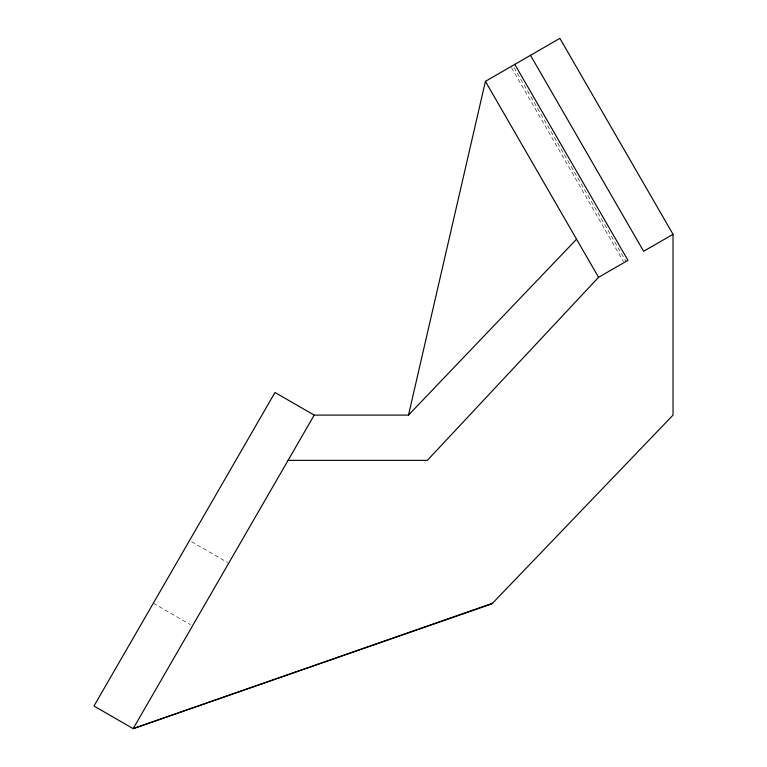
<?xml version="1.0" encoding="UTF-8"?>
<svg xmlns="http://www.w3.org/2000/svg" width="767" height="767" viewBox="0 0 767 767"><rect width="100%" height="100%" fill="white"/><g stroke="black" fill="none" stroke-linecap="round" stroke-linejoin="round"><path stroke-width="0.58" stroke-dasharray="3.83 2.88" d="M191.587 541.713L227.684 562.556M153.323 603.236L190.446 624.674M514.053 67.573L625.997 261.47M511.493 67.669L623.437 261.566"/><path stroke-width="1.15" d="M408.495 415.11L485.415 81.34L559.881 38.35L673.023 234.319L673.023 415.11L492.002 603.821L133.17 728.65L93.977 706.024L274.998 392.483L314.192 415.11L408.495 415.11L576.554 239.199M314.192 415.11L133.17 728.65L492.519 603.274M514.81 64.37L627.952 260.339L598.557 277.309L427.334 460.363L288.066 460.363M673.023 234.319L643.628 251.288L530.486 55.32M485.415 81.34L598.557 277.309"/></g></svg>
